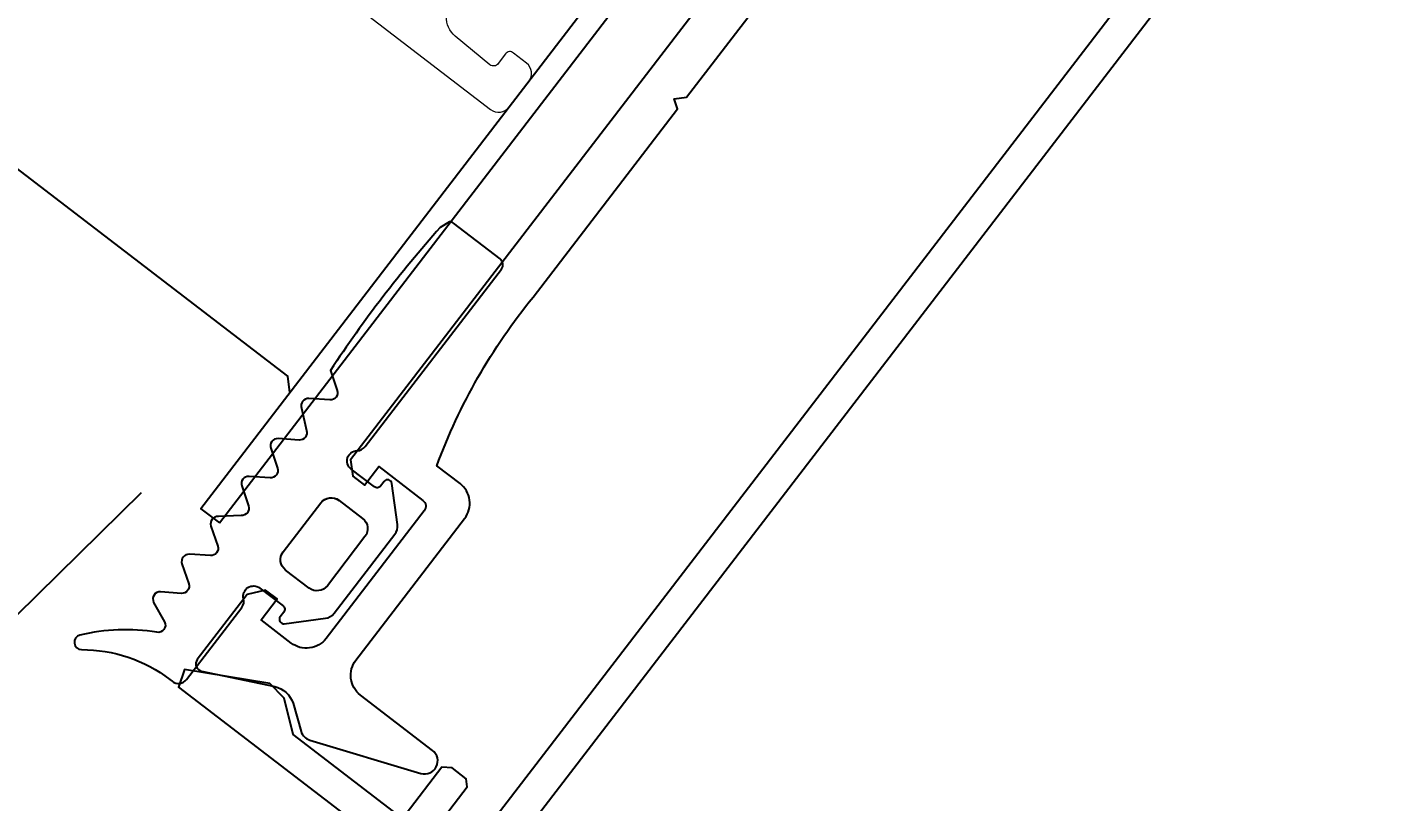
# Model space of a CAD drawing. Header units: millimetres. Extents: x -222892 to 671268, y 0 to 135099.
# Drawn here: x 80359.5 to 80416, y 109689 to 109721.3 of the extents above; entities that cross this region are included whole.
import ezdxf
from ezdxf import colors
from ezdxf.entities.mleader import LeaderData, LeaderLine
from ezdxf.math import Vec2, Vec3

# ---------------------------------------------------------------- set-up
doc = ezdxf.new("R2010")
doc.units = ezdxf.units.MM
for name, color, linetype in [('_TEXT', 7, 'Continuous'), ('АР_новое окно', 155, 'Continuous'), ('АР_Сущ Несущая стена', 216, 'Continuous')]:
    doc.layers.add(name, color=color, linetype=linetype)
doc.layers.add('АР_Окна', color=4, linetype='Continuous', lineweight=5)
doc.layers.add('АР_Подоконники', color=163, linetype='Continuous', lineweight=5)
doc.styles.add('ISOCPEUR', font='isocpeur.ttf', dxfattribs={"width": 0.85})

# ---------------------------------------------------------------- blocks, each defined once
blk = doc.blocks.new('_DotSmall')
at = {"color": 0, "linetype": 'ByBlock', "const_width": 0.5}
blk.add_lwpolyline([(-0.0625, 0, 1), (0.0625, 0, 1)], format="xyb", close=True, dxfattribs=at)
blk = doc.blocks.new('стойка витр.')
at = {"lineweight": 0, "ltscale": 100, "transparency": 33554687}
for points in [[(-69.8438361948356, -5.633594956780144), (-69.21493715024553, -5.916666730459838), (-30.90838462579995, 8.609511357899464), (-30.62531285212026, 9.238410402496811), (-31.1873041553481, 10.72042096611403)], [(-88.55468153662514, -0.9934413902010419), (-87.69009137133253, -3.273426419786119), (-87.37564184903749, -3.414962306625966), (-86.69163474338711, -3.155580859434849), (-86.43607351230457, -2.797891934278596), (-87.30066367759719, -0.5179069046935183)], [(-87.1591497787449, -0.2033993985096458), (-82.02911098225741, 1.741955958394101), (-80.54324021661887, 1.262233232868311), (-79.70200834979187, 1.450846736610401), (-77.34320693471818, 4.170836259007046), (-77.83057009245385, 4.768357554989052), (-90.48468705118285, -0.0301937209587777)], [(-91.4479567084054, -1.960141251613095), (-69.79711318280897, -59.05493725829001), (-67.79633972485317, -59.86096016635565), (-55.14222276612418, -55.06240889040782), (-55.17360051473952, -54.29197395897063), (-58.74284135404741, -53.81994964957266), (-59.49761640312499, -54.23655585793313), (-60.24856024209294, -55.69488708899735), (-65.37859903858043, -57.64024244590109), (-65.73629895772319, -57.38465222291416), (-66.6008891230158, -55.10466719327087), (-67.02936398953898, -55.00637070929224), (-67.71337109521846, -55.26575215648336), (-67.85490698204376, -55.58020167878567), (-66.99031681675115, -57.86018670842168), (-67.20262765098596, -58.33192996972502), (-68.22862381348386, -58.72099664351117), (-68.58632373265573, -58.46540642052423), (-90.15068845250062, -1.598661102303595)]]:
    blk.add_lwpolyline(points, dxfattribs=at)
at = {"color": 7, "lineweight": 0, "ltscale": 100, "transparency": 33554687}
blk.add_lwpolyline([(-74.06369480097783, 3.308391450875206, 0.5779496213016146), (-74.28822709678207, 3.786457927264564), (-75.21591578132939, 3.825837128097191, -0.615333828900983), (-75.41972296024323, 4.330405631961185, 0.1014034095220688), (-73.83454927545972, 7.11715754520992, 0.8870851218243345), (-74.38353605600423, 7.372048574252403, -0.1649969122064492), (-77.37516639285604, 4.905523520799761), (-77.48916274512885, 4.862295111939602, 0.4143043114941015), (-77.73690205768798, 4.311953389369592), (-76.39677740688785, 0.7779505007420084, 0.2286961432583318), (-76.12757003956358, 0.5227576163306367, -0.3190489133936659), (-75.8308042481076, 0.1276532846095506, -0.3190018552396916), (-76.10608007785049, -0.2827473570214352), (-77.2460725926212, -0.7150424396677408, -0.4143996870833266), (-77.48192731157178, -0.6088826129343943), (-77.5683841292921, -0.380889908366953, 0.6683385997492722), (-77.90615079682902, -0.370689789611788), (-78.61388821495348, -1.942959389103635, 0.1988829373258806), (-78.62659800215624, -2.362689632165711), (-77.15678812476108, -6.238681577618991, 0.1988829373551211), (-76.86896414318471, -6.544446800158767), (-75.29665854779887, -7.25210424636316, 0.6683385997492723), (-75.05058378231479, -7.020506375207333), (-75.13704060006421, -6.792513670639892, -0.4143996870833266), (-75.03088077326538, -6.556658951718418), (-73.89088825849467, -6.124363869072113, -0.7102015621310012), (-73.37286607688293, -6.741579856578028, 0.2286961432583318), (-73.40517316877958, -7.111109647914418), (-70.10181337440736, -15.82230158713355, 0.414362099440266), (-69.70872084749863, -15.99923473002855), (-67.42870682594366, -15.13463357074215, 0.1511707915363169), (-67.28675684856717, -15.02397433044825), (-67.28408048482379, -14.56993261339812, 0.03540799054371244), (-69.94453478069045, -7.554127657436766), (-70.80145552181057, -7.357523695485725, -0.527867958552825), (-70.9799117797229, -6.88692200143123), (-70.46881830951315, -6.171555145097955, 0.5278679585528249), (-70.64727456742548, -5.700953451043461), (-71.54744570542243, -5.39029515288712, -0.527867958552825), (-71.72590196330566, -4.91969345882535), (-71.21480849309592, -4.20432660249935, 0.5278679585528249), (-71.39326475097914, -3.733724908495788), (-72.25018549209926, -3.537120946544746, -0.527867958552825), (-72.4286417500116, -3.066519252482976), (-71.91757026780397, -2.351094412268139, 0.5278679585717272), (-72.0960265256872, -1.880492718206369), (-72.95294726680731, -1.683888756255328, -0.5278679585717273), (-73.13140352474875, -1.213287062200834), (-72.66353846338461, -0.3839238536165794, 0.5278679585528249), (-72.84199472126784, 0.08667784044519067), (-73.69893745039008, 0.2833397862850688, -0.5278679585717273), (-73.8773937083024, 0.753941480339563), (-73.36630023809266, 1.469308336665563, 0.5278679585717272), (-73.5447564960632, 1.939910030763713), (-74.40167723721243, 2.136513992714754, -0.5278679585528251), (-74.58013349509565, 2.607115686776524)], format="xyb", close=True, dxfattribs=at)
at = {"lineweight": 0, "ltscale": 100, "transparency": 33554687}
for points in [[(-59.28629948117305, -43.93455252060812), (-73.55412178576807, -6.30930235532287), (-74.18304982228437, -6.026241575636959), (-74.75303158370662, -6.242383619959583), (-74.40718232482322, -7.154412422125461), (-76.57319999407628, -7.975785172551696, -0.414362099391309), (-76.9662925209559, -7.798852029714908), (-79.34394296052051, -1.52882071842032, -0.4143260923197838), (-78.74236241533072, -0.1922330582674476), (-77.26035185172805, 0.3697582449676702), (-76.87127418394084, -0.6562669095073943), (-76.3012924225186, -0.4401248651847709), (-76.06142006575828, 0.3027815256646136), (-77.27188147796551, 3.494853341355338, 0.5512236456822476), (-77.7769173583074, 3.597680757055059), (-79.92338595120236, 1.349376512123854, -0.2673491356416615), (-80.91622193696094, 1.059369939495809), (-82.0875922003761, 1.397509788286698, 0.2496293600316565), (-82.58705019962508, 1.269536347390385), (-86.19986947378493, -1.925987660470128, 0.8270430078467679), (-85.63532520958688, -2.84412238272489), (-82.10129332900397, -1.503986737930973, -0.4143260923197836), (-80.76472567670862, -2.105611734441482), (-78.12768279598095, -9.059679143334506, 0.4143260923033303), (-76.7911151413573, -9.661304145942267), (-75.65109363460215, -9.228998069294903, -0.08279896819570452), (-71.78454054114991, -16.33338165576424), (-68.2828855071275, -25.56749207813118), (-67.85441064060433, -25.66578856210981), (-68.06674346281216, -26.13747383952432), (-64.60831683766446, -35.257587909633, -0.08279896819570452)], [(-33.2204523376422, -7.186144611914642), (-64.21182667926769, -18.93829823563283, 0.4143255057077639), (-64.53033920991584, -19.64587643784762), (-64.05480472955969, -20.89989428329136, 0.410627156480438), (-63.35370618529851, -21.2207818566676), (-62.72021259606117, -20.98055557451153, 0.4925517741577297), (-62.57218080674647, -20.68314875576471), (-62.75156135272118, -20.21010964907327, -0.4411110715409258), (-62.61002546586678, -19.89566012677096), (-60.83807044223067, -19.28752400128724, -0.2080566110632873), (-59.94503853938659, -19.40384657128016, -1.575399656426527e-05), (-56.87977393603069, -20.78551547546522, -0.4398191101055806), (-56.36006749374792, -22.15601788895583, -1.575399656426528e-05), (-57.73845635901671, -25.2227588602982, -0.2080566110632873), (-58.32981322327396, -25.9019745689875), (-60.05946139091975, -26.62167684709857, -0.4411110715409258), (-60.37391091321479, -26.48014096025872), (-60.5532914591895, -26.00710185356729, 0.4925517741577297), (-60.86130306290579, -25.88263065828505), (-61.49479665214312, -26.12285694043385, 0.410627156480438), (-61.80683951149695, -26.82793655114801), (-61.3313050311408, -28.08195439658448, 0.4143255057077639), (-60.62370682114852, -28.40042247599195), (-29.6323624739598, -16.64818975485105, 0.5239329190821609)]]:
    blk.add_lwpolyline(points, format="xyb", dxfattribs=at)
at = {"color": 7, "lineweight": 0, "ltscale": 100, "transparency": 33554687}
blk.add_lwpolyline([(-72.00534459005576, 0.06645459306309931), (-72.91737339223619, -0.2793946658493951)], dxfattribs=at)
blk.add_lwpolyline([(-72.91737339223619, -0.2793946658493951), (-54.81141330953687, -48.02608389785019), (-53.89938450735644, -47.68023463893769), (-72.00534459005576, 0.06645459306309931)], close=True)
at = {"color": 7}
blk.add_lwpolyline([(-75.33468511578394, -1.905527627641277), (-74.42175758568919, -4.312981685368868, -0.414213562373095), (-74.73607402053312, -5.011296826465696), (-75.88953189010499, -5.44869808882504, -0.414213562373095), (-76.58784703121637, -5.134381653973833), (-77.50077456128201, -2.726927596246242, -0.414213562373095), (-77.18645812643808, -2.028612455142138), (-76.03300025686622, -1.591211192782794, -0.414213562373095)], format="xyb", close=True, dxfattribs=at)
blk = doc.blocks.new('A$Cec9b444d')
at = {"layer": 'АР_новое окно', "ltscale": 150}
blk.add_line((2760.16320256209, -4806.999965985536), (4712.386400997442, -2884.616444703417), dxfattribs=at)
for points in [[(4724.46157910868, -2898.813679411169), (4725.945885230232, -2896.879077843256), (4725.900856830796, -2896.537195769159), (4725.320466520338, -2896.091896383055), (4724.881832227822, -2896.062692489578), (4723.397526106271, -2897.997294057489)], [(4723.055606283753, -2898.042371657154), (4718.702691255623, -2894.70263569811), (4718.329110969304, -2893.186593615795), (4717.72620645915, -2892.570353192583), (4714.172164371059, -2891.994964668309), (4713.920339095826, -2892.723757215971), (4724.657547538547, -2900.961786422706)], [(4726.805616801636, -2900.765867193054), (4763.975227181478, -2852.320074593284), (4763.608317714614, -2850.194481781458), (4752.871109271891, -2841.956452574725), (4752.232373523217, -2842.388391447703), (4753.708364392036, -2845.672251687248), (4754.459695739508, -2846.095036873662), (4756.094979639887, -2845.966611042982), (4760.447894668019, -2849.306347002026), (4760.418671900374, -2849.745005894706), (4758.934365778812, -2851.679607462606), (4759.076146396743, -2852.095721829573), (4759.656536707133, -2852.541021215774), (4759.998418781224, -2852.495992816286), (4761.482724902873, -2850.561391248308), (4761.995610362468, -2850.493818323204), (4762.866183528036, -2851.16175796531), (4762.836960760411, -2851.600416858009), (4725.815814966289, -2899.852705020771)], [(4718.565944034504, -2880.459708571098), (4718.475887235541, -2879.775944422981), (4685.972201635288, -2854.837776114893), (4685.288437487166, -2854.927832913763), (4684.323625296176, -2856.185341152981)], [(4714.855122107911, -2885.296286291234), (4715.628992255211, -2885.89003138891)]]:
    blk.add_lwpolyline(points, dxfattribs=at)
blk.add_lwpolyline([(4745.586879418532, -2851.334221747088), (4721.092249664131, -2883.259812054981), (4721.182331063139, -2883.94359507733), (4721.665969155018, -2884.31466217064), (4722.25971425269, -2883.540792023402), (4724.097612802338, -2884.950903600505, -0.414362099391309), (4724.153903112034, -2885.378289225845), (4720.072014092211, -2890.698505037884, -0.4143260923197838), (4718.618836688154, -2890.889923840951), (4717.361328448966, -2889.925111649951), (4718.029286965284, -2889.054513884295), (4717.545648873396, -2888.683446790973), (4716.787646706467, -2888.870212334071), (4714.709557738768, -2891.57873324952, 0.5512236456822476), (4714.887756364909, -2892.062344630156), (4717.928950741752, -2892.705256879444, -0.2673491356416615), (4718.697832709538, -2893.397100522479), (4719.026397744869, -2894.571192456189, 0.2496293600316565), (4719.397954220145, -2894.928657531773), (4724.016049310676, -2896.320431409758, 0.8270430078467679), (4724.49995269831, -2895.357353476348), (4721.501273527903, -2893.056643126863, -0.4143260923197836), (4721.309903054089, -2891.603459357611), (4725.837110334323, -2885.70282863502, 0.4143260923033303), (4725.645739864567, -2884.249644860514), (4724.678414480486, -2883.507472925518, -0.08279896819570452), (4728.686734272527, -2876.482099525238), (4734.698285422719, -2868.646818034538), (4734.55650480479, -2868.230703667572), (4735.06935251596, -2868.163179942646), (4741.006690247506, -2860.424626070362, -0.08279896819570452)], format="xyb", dxfattribs=at)
blk.add_lwpolyline([(4715.628992255211, -2885.89003138891), (4746.712838066203, -2845.376247898245), (4745.938967918992, -2844.78250280049), (4714.855122107911, -2885.296286291234)], close=True, dxfattribs=at)
for points in [[(4713.180617655195, -2888.752150151156, 0.5779496213016146), (4712.892136119908, -2889.194576090235), (4713.346613792719, -2890.004271750224, -0.615333828900983), (4713.024691258675, -2890.443011562977, 0.1014034095220688), (4709.820801105616, -2890.560696414549, 0.8870851218243345), (4709.892790848497, -2891.161673451404, -0.1649969122064492), (4713.56413733372, -2892.408594819008), (4713.660864952148, -2892.482808237625, 0.4143043114941015), (4714.259232502915, -2892.404023386281), (4716.559923978108, -2889.405368815914, 0.2286961432583318), (4716.635356347608, -2889.042180197538, -0.3190489133936659), (4716.815284934313, -2888.581959520448, -0.3190018552396916), (4717.309119541804, -2888.600203683859), (4718.276420325703, -2889.342356744648, -0.4143996870833266), (4718.310194142352, -2889.598787410844), (4718.161767305108, -2889.792242647555, 0.6683385997492722), (4718.330759273194, -2890.084872240825), (4720.040218843851, -2889.85976799197, 0.1988829373258806), (4720.403877034445, -2889.649797193887), (4722.927208765643, -2886.36095976835, 0.1988829373551211), (4723.035859536127, -2885.955336758999), (4722.810668338623, -2884.245888640149, 0.6683385997492723), (4722.484262075272, -2884.158428275761), (4722.335835237958, -2884.351883512569, -0.4143996870833266), (4722.079404571694, -2884.38565732916), (4721.112103787787, -2883.643504268364, -0.7102015621310012), (4721.364552230389, -2882.878277282643, 0.2286961432583318), (4721.695824150533, -2882.711379320502), (4727.366947142049, -2875.319802022683, 0.414362099440266), (4727.31065683234, -2874.892416397332), (4725.376030664343, -2873.408091401525, 0.1511707915363169), (4725.20725062734, -2873.345572903025), (4724.819688796839, -2873.582124950742, 0.03540799054371244), (4720.25228940227, -2879.53514090998), (4720.535826038074, -2880.367350769673, -0.527867958552825), (4720.229456932037, -2880.766663380676), (4719.352212946986, -2880.708274468049, 0.5278679585528249), (4719.045843840946, -2881.107587079054), (4719.255129309679, -2882.036573757335, -0.527867958552825), (4718.948760203622, -2882.435886368318), (4718.071516218581, -2882.377497455703, 0.5278679585528249), (4717.765147112523, -2882.776810066685), (4718.048683748329, -2883.609019926376, -0.527867958552825), (4717.74231464229, -2884.008332537378), (4716.865032908832, -2883.949992824949, 0.5278679585717272), (4716.558663802774, -2884.349305435934), (4716.842200438579, -2885.181515295623, -0.5278679585717273), (4716.535831332561, -2885.58082790665), (4715.584373928845, -2885.619166612418, 0.5278679585528249), (4715.278004822787, -2886.018479223399), (4715.561503710176, -2886.850738283277, -0.5278679585717273), (4715.255134604138, -2887.25005089428), (4714.377890619095, -2887.191661981663, 0.5278679585717272), (4714.071521513086, -2887.590974592701), (4714.355058148823, -2888.423184452489, -0.5278679585528251), (4714.048689042853, -2888.822497063395)], [(4718.283506368442, -2887.090555941364), (4719.850796832592, -2885.047794987085, -0.414213562373095), (4720.610032932029, -2884.947797973652), (4721.588759271965, -2885.698717192171, -0.414213562373095), (4721.688756285419, -2886.457953291723), (4720.121465821258, -2888.500714245991, -0.414213562373095), (4719.362229721723, -2888.600711259489), (4718.383503381876, -2887.849792040894, -0.414213562373095)]]:
    blk.add_lwpolyline(points, format="xyb", close=True, dxfattribs=at)
at = {"layer": 'АР_новое окно', "ltscale": 150, "rotation": 121.7359287781207}
blk.add_blockref('стойка витр.', (4677.036464147677, -2824.022122275456), dxfattribs=at)

msp = doc.modelspace()

# ---------------------------------------------------------------- linework, layer by layer
at = {"layer": 'АР_Подоконники', "ltscale": 100}
msp.add_arc((72770.91306333517, 115478.5601402702), 8924.05480828957, 271.1088337123351, 356.4039573748495, dxfattribs=at)
at = {"layer": 'АР_Сущ Несущая стена', "ltscale": 100}
for centre, radius, start, end in [((72738.563808896, 115505.873757868), 9805.264059527553, 273.2047159643546, 356.1549052783411), ((72739.64332639205, 115515.0715942176), 9162.045179755698, 273.4231994982844, 355.8268411845256)]:
    msp.add_arc(centre, radius, start, end, dxfattribs=at)

# ---------------------------------------------------------------- block references
at = {"layer": 'АР_Окна', "ltscale": 100}
msp.add_blockref('A$Cec9b444d', (75651.90621783369, 112586.4970597865), dxfattribs=at)

# ---------------------------------------------------------------- leaders
at = {"layer": '_TEXT'}
ml = msp.add_multileader_mtext('Standard', dxfattribs=at)
ml.set_content('+8,260', color=256, style='ISOCPEUR')
ml.set_leader_properties(color=256, linetype='Continuous', lineweight=-1)
ml.set_arrow_properties(name='DOTSMALL')
ml.build(insert=Vec2(0, 0))
ml.multileader.update_dxf_attribs({"has_dogleg": 0, "has_text_frame": 1, "text_left_attachment_type": 4, "text_right_attachment_type": 4, "dogleg_length": 0, "arrow_head_size": 180})
ctx = ml.context
ctx.base_point, ctx.char_height, ctx.arrow_head_size, ctx.landing_gap_size, ctx.plane_origin = Vec3(217551.6143983618, 129062.3890569006), 250, 180, 50, Vec3(226918.2582751394, 128243.6210549465)
ctx.left_attachment, ctx.right_attachment, ctx.text_align_type = 4, 4, 1
notes = []
notes.append((ctx, [(0, (0, 0, 0), (0, 0), (1, 0), 1, [])]))
ctx.mtext.insert, ctx.mtext.width, ctx.mtext.alignment, ctx.mtext.line_spacing_style, ctx.mtext.flow_direction = Vec3(217989.4268983618, 129395.722390234), 852.6970314602484, 2, 2, 5
ml = msp.add_multileader_mtext('Standard', dxfattribs=at)
ml.set_content('+4,080', color=256, style='ISOCPEUR')
ml.set_leader_properties(color=256, linetype='Continuous', lineweight=-1)
ml.set_arrow_properties(name='DOTSMALL')
ml.build(insert=Vec2(0, 0))
ml.multileader.update_dxf_attribs({"has_dogleg": 0, "has_text_frame": 1, "text_left_attachment_type": 4, "text_right_attachment_type": 4, "dogleg_length": 0, "arrow_head_size": 180})
ctx = ml.context
ctx.base_point, ctx.char_height, ctx.arrow_head_size, ctx.landing_gap_size, ctx.plane_origin = Vec3(87764.17855758959, 128875.8656331683), 250, 180, 50, Vec3(86462.73668141075, 127317.1117672203)
ctx.left_attachment, ctx.right_attachment, ctx.text_align_type = 4, 4, 1
notes.append((ctx, [(0, (0, 0, 0), (0, 0), (1, 0), 1, [])]))
ctx.mtext.insert, ctx.mtext.width, ctx.mtext.alignment, ctx.mtext.line_spacing_style, ctx.mtext.flow_direction = Vec3(88212.61605758959, 129209.1989665016), 852.6970314602484, 2, 2, 5
ml = msp.add_multileader_mtext('Standard', dxfattribs=at)
ml.set_content('+2,045', color=256, style='ISOCPEUR')
ml.set_leader_properties(color=256, linetype='Continuous', lineweight=-1)
ml.set_arrow_properties(name='DOTSMALL')
ml.build(insert=Vec2(0, 0))
ml.multileader.update_dxf_attribs({"has_dogleg": 0, "has_text_frame": 1, "text_left_attachment_type": 4, "text_right_attachment_type": 4, "dogleg_length": 0, "arrow_head_size": 180})
ctx = ml.context
ctx.base_point, ctx.char_height, ctx.arrow_head_size, ctx.landing_gap_size, ctx.plane_origin = Vec3(82361.76101800078, 128875.8656331683), 250, 180, 50, Vec3(81060.31914182194, 127317.1117672203)
ctx.left_attachment, ctx.right_attachment, ctx.text_align_type = 4, 4, 1
notes.append((ctx, [(0, (0, 0, 0), (0, 0), (1, 0), 1, [])]))
ctx.mtext.insert, ctx.mtext.width, ctx.mtext.alignment, ctx.mtext.line_spacing_style, ctx.mtext.flow_direction = Vec3(82810.19851800078, 129209.1989665016), 852.6970314602484, 2, 2, 5
ml = msp.add_multileader_mtext('Standard', dxfattribs=at)
ml.set_content('+6,175', color=256, style='ISOCPEUR')
ml.set_leader_properties(color=256, linetype='Continuous', lineweight=-1)
ml.set_arrow_properties(name='DOTSMALL')
ml.build(insert=Vec2(0, 0))
ml.multileader.update_dxf_attribs({"has_dogleg": 0, "has_text_frame": 1, "text_left_attachment_type": 4, "text_right_attachment_type": 4, "dogleg_length": 0, "arrow_head_size": 180})
ctx = ml.context
ctx.base_point, ctx.char_height, ctx.arrow_head_size, ctx.landing_gap_size, ctx.plane_origin = Vec3(222793.0128863436, 128796.4460044858), 250, 180, 50, Vec3(232159.6567631213, 127977.6780025317)
ctx.left_attachment, ctx.right_attachment, ctx.text_align_type = 4, 4, 1
notes.append((ctx, [(0, (0, 0, 0), (0, 0), (1, 0), 1, [])]))
ctx.mtext.insert, ctx.mtext.width, ctx.mtext.alignment, ctx.mtext.line_spacing_style, ctx.mtext.flow_direction = Vec3(223209.5753863436, 129129.7793378192), 852.6970314602484, 2, 2, 5
ml = msp.add_multileader_mtext('Standard', dxfattribs=at)
ml.set_content('+6,175', color=256, style='ISOCPEUR')
ml.set_leader_properties(color=256, linetype='Continuous', lineweight=-1)
ml.set_arrow_properties(name='DOTSMALL')
ml.build(insert=Vec2(0, 0))
ml.multileader.update_dxf_attribs({"has_dogleg": 0, "has_text_frame": 1, "text_left_attachment_type": 4, "text_right_attachment_type": 4, "dogleg_length": 0, "arrow_head_size": 180})
ctx = ml.context
ctx.base_point, ctx.char_height, ctx.arrow_head_size, ctx.landing_gap_size, ctx.plane_origin = Vec3(249011.2140361817, 126512.8812880571), 250, 180, 50, Vec3(258377.8579129594, 125694.113286103)
ctx.left_attachment, ctx.right_attachment, ctx.text_align_type = 4, 4, 1
notes.append((ctx, [(0, (0, 0, 0), (0, 0), (1, 0), 1, [])]))
ctx.mtext.insert, ctx.mtext.width, ctx.mtext.alignment, ctx.mtext.line_spacing_style, ctx.mtext.flow_direction = Vec3(249427.7765361817, 126846.2146213904), 852.6970314602484, 2, 2, 5
ml = msp.add_multileader_mtext('Standard', dxfattribs=at)
ml.set_content('+2,045', color=256, style='ISOCPEUR')
ml.set_leader_properties(color=256, linetype='Continuous', lineweight=-1)
ml.set_arrow_properties(name='DOTSMALL')
ml.build(insert=Vec2(0, 0))
ml.multileader.update_dxf_attribs({"has_dogleg": 0, "has_text_frame": 1, "text_left_attachment_type": 4, "text_right_attachment_type": 4, "dogleg_length": 0, "arrow_head_size": 180})
ctx = ml.context
ctx.base_point, ctx.char_height, ctx.arrow_head_size, ctx.landing_gap_size, ctx.plane_origin = Vec3(113079.9545436751, 126340.2993196389), 250, 180, 50, Vec3(111778.5126674963, 124781.5454536909)
ctx.left_attachment, ctx.right_attachment, ctx.text_align_type = 4, 4, 1
notes.append((ctx, [(0, (0, 0, 0), (0, 0), (1, 0), 1, [])]))
ctx.mtext.insert, ctx.mtext.width, ctx.mtext.alignment, ctx.mtext.line_spacing_style, ctx.mtext.flow_direction = Vec3(113528.3920436751, 126673.6326529723), 852.6970314602484, 2, 2, 5
ml = msp.add_multileader_mtext('Standard', dxfattribs=at)
ml.set_content('+4,080', color=256, style='ISOCPEUR')
ml.set_leader_properties(color=256, linetype='Continuous', lineweight=-1)
ml.set_arrow_properties(name='DOTSMALL')
ml.build(insert=Vec2(0, 0))
ml.multileader.update_dxf_attribs({"has_dogleg": 0, "has_text_frame": 1, "text_left_attachment_type": 4, "text_right_attachment_type": 4, "dogleg_length": 0, "arrow_head_size": 180})
ctx = ml.context
ctx.base_point, ctx.char_height, ctx.arrow_head_size, ctx.landing_gap_size, ctx.plane_origin = Vec3(83222.13444079482, 124964.6175387829), 250, 180, 50, Vec3(81920.69256461598, 123405.8636728349)
ctx.left_attachment, ctx.right_attachment, ctx.text_align_type = 4, 4, 1
notes.append((ctx, [(0, (0, 0, 0), (0, 0), (1, 0), 1, [])]))
ctx.mtext.insert, ctx.mtext.width, ctx.mtext.alignment, ctx.mtext.line_spacing_style, ctx.mtext.flow_direction = Vec3(83670.57194079482, 125297.9508721163), 852.6970314602484, 2, 2, 5
ml = msp.add_multileader_mtext('Standard', dxfattribs=at)
ml.set_content('+4,090', color=256, style='ISOCPEUR')
ml.set_leader_properties(color=256, linetype='Continuous', lineweight=-1)
ml.set_arrow_properties(name='DOTSMALL')
ml.build(insert=Vec2(0, 0))
ml.multileader.update_dxf_attribs({"has_dogleg": 0, "has_text_frame": 1, "text_left_attachment_type": 4, "text_right_attachment_type": 4, "dogleg_length": 0, "arrow_head_size": 180})
ctx = ml.context
ctx.base_point, ctx.char_height, ctx.arrow_head_size, ctx.landing_gap_size, ctx.plane_origin = Vec3(100162.7295763729, 121154.7753958358), 250, 180, 50, Vec3(98861.28770019411, 119596.0215298878)
ctx.left_attachment, ctx.right_attachment, ctx.text_align_type = 4, 4, 1
notes.append((ctx, [(0, (0, 0, 0), (0, 0), (1, 0), 1, [])]))
ctx.mtext.insert, ctx.mtext.width, ctx.mtext.alignment, ctx.mtext.line_spacing_style, ctx.mtext.flow_direction = Vec3(100611.1670763729, 121488.1087291691), 852.6970314602484, 2, 2, 5
ml = msp.add_multileader_mtext('Standard', dxfattribs=at)
ml.set_content('+8,260', color=256, style='ISOCPEUR')
ml.set_leader_properties(color=256, linetype='Continuous', lineweight=-1)
ml.set_arrow_properties(name='DOTSMALL')
ml.build(insert=Vec2(0, 0))
ml.multileader.update_dxf_attribs({"has_dogleg": 0, "has_text_frame": 1, "text_left_attachment_type": 4, "text_right_attachment_type": 4, "dogleg_length": 0, "arrow_head_size": 180})
ctx = ml.context
ctx.base_point, ctx.char_height, ctx.arrow_head_size, ctx.landing_gap_size, ctx.plane_origin = Vec3(199862.1649124452, 120820.9209232761), 250, 180, 50, Vec3(209228.8087892229, 120002.152921322)
ctx.left_attachment, ctx.right_attachment, ctx.text_align_type = 4, 4, 1
notes.append((ctx, [(0, (0, 0, 0), (0, 0), (1, 0), 1, [])]))
ctx.mtext.insert, ctx.mtext.width, ctx.mtext.alignment, ctx.mtext.line_spacing_style, ctx.mtext.flow_direction = Vec3(200299.9774124452, 121154.2542566095), 852.6970314602484, 2, 2, 5
ml = msp.add_multileader_mtext('Standard', dxfattribs=at)
ml.set_content('+4,090', color=256, style='ISOCPEUR')
ml.set_leader_properties(color=256, linetype='Continuous', lineweight=-1)
ml.set_arrow_properties(name='DOTSMALL')
ml.build(insert=Vec2(0, 0))
ml.multileader.update_dxf_attribs({"has_dogleg": 0, "has_text_frame": 1, "text_left_attachment_type": 4, "text_right_attachment_type": 4, "dogleg_length": 0, "arrow_head_size": 180})
ctx = ml.context
ctx.base_point, ctx.char_height, ctx.arrow_head_size, ctx.landing_gap_size, ctx.plane_origin = Vec3(113218.2260377183, 120570.9626496358), 250, 180, 50, Vec3(111916.7841615395, 119012.2087836878)
ctx.left_attachment, ctx.right_attachment, ctx.text_align_type = 4, 4, 1
notes.append((ctx, [(0, (0, 0, 0), (0, 0), (1, 0), 1, [])]))
ctx.mtext.insert, ctx.mtext.width, ctx.mtext.alignment, ctx.mtext.line_spacing_style, ctx.mtext.flow_direction = Vec3(113666.6635377183, 120904.2959829691), 852.6970314602484, 2, 2, 5
ml = msp.add_multileader_mtext('Standard', dxfattribs=at)
ml.set_content('+8,260', color=256, style='ISOCPEUR')
ml.set_leader_properties(color=256, linetype='Continuous', lineweight=-1)
ml.set_arrow_properties(name='DOTSMALL')
ml.build(insert=Vec2(0, 0))
ml.multileader.update_dxf_attribs({"has_dogleg": 0, "has_text_frame": 1, "text_left_attachment_type": 4, "text_right_attachment_type": 4, "dogleg_length": 0, "arrow_head_size": 180})
ctx = ml.context
ctx.base_point, ctx.char_height, ctx.arrow_head_size, ctx.landing_gap_size, ctx.plane_origin = Vec3(248252.5895821416, 119320.827540012), 250, 180, 50, Vec3(257619.2334589193, 118502.0595380578)
ctx.left_attachment, ctx.right_attachment, ctx.text_align_type = 4, 4, 1
notes.append((ctx, [(0, (0, 0, 0), (0, 0), (1, 0), 1, [])]))
ctx.mtext.insert, ctx.mtext.width, ctx.mtext.alignment, ctx.mtext.line_spacing_style, ctx.mtext.flow_direction = Vec3(248690.4020821416, 119654.1608733453), 852.6970314602484, 2, 2, 5
ml = msp.add_multileader_mtext('Standard', dxfattribs=at)
ml.set_content('+8,260', color=256, style='ISOCPEUR')
ml.set_leader_properties(color=256, linetype='Continuous', lineweight=-1)
ml.set_arrow_properties(name='DOTSMALL')
ml.build(insert=Vec2(0, 0))
ml.multileader.update_dxf_attribs({"has_dogleg": 0, "has_text_frame": 1, "text_left_attachment_type": 4, "text_right_attachment_type": 4, "dogleg_length": 0, "arrow_head_size": 180})
ctx = ml.context
ctx.base_point, ctx.char_height, ctx.arrow_head_size, ctx.landing_gap_size, ctx.plane_origin = Vec3(226624.4769248088, 118811.0305899883), 250, 180, 50, Vec3(235991.1208015865, 117992.2625880342)
ctx.left_attachment, ctx.right_attachment, ctx.text_align_type = 4, 4, 1
notes.append((ctx, [(0, (0, 0, 0), (0, 0), (1, 0), 1, [])]))
ctx.mtext.insert, ctx.mtext.width, ctx.mtext.alignment, ctx.mtext.line_spacing_style, ctx.mtext.flow_direction = Vec3(227062.2894248088, 119144.3639233217), 852.6970314602484, 2, 2, 5
ml = msp.add_multileader_mtext('Standard', dxfattribs=at)
ml.set_content('+8,260', color=256, style='ISOCPEUR')
ml.set_leader_properties(color=256, linetype='Continuous', lineweight=-1)
ml.set_arrow_properties(name='DOTSMALL')
ml.build(insert=Vec2(0, 0))
ml.multileader.update_dxf_attribs({"has_dogleg": 0, "has_text_frame": 1, "text_left_attachment_type": 4, "text_right_attachment_type": 4, "dogleg_length": 0, "arrow_head_size": 180})
ctx = ml.context
ctx.base_point, ctx.char_height, ctx.arrow_head_size, ctx.landing_gap_size, ctx.plane_origin = Vec3(208811.3343997641, 114473.8737060697), 250, 180, 50, Vec3(218177.9782765417, 113655.1057041156)
ctx.left_attachment, ctx.right_attachment, ctx.text_align_type = 4, 4, 1
notes.append((ctx, [(0, (0, 0, 0), (0, 0), (1, 0), 1, [])]))
ctx.mtext.insert, ctx.mtext.width, ctx.mtext.alignment, ctx.mtext.line_spacing_style, ctx.mtext.flow_direction = Vec3(209249.1468997641, 114807.207039403), 852.6970314602484, 2, 2, 5
ml = msp.add_multileader_mtext('Standard', dxfattribs=at)
ml.set_content('+8,260', color=256, style='ISOCPEUR')
ml.set_leader_properties(color=256, linetype='Continuous', lineweight=-1)
ml.set_arrow_properties(name='DOTSMALL')
ml.build(insert=Vec2(0, 0))
ml.multileader.update_dxf_attribs({"has_dogleg": 0, "has_text_frame": 1, "text_left_attachment_type": 4, "text_right_attachment_type": 4, "dogleg_length": 0, "arrow_head_size": 180})
ctx = ml.context
ctx.base_point, ctx.char_height, ctx.arrow_head_size, ctx.landing_gap_size, ctx.plane_origin = Vec3(191107.8180209438, 112062.6815340372), 250, 180, 50, Vec3(200474.4618977215, 111243.913532083)
ctx.left_attachment, ctx.right_attachment, ctx.text_align_type = 4, 4, 1
notes.append((ctx, [(0, (0, 0, 0), (0, 0), (1, 0), 1, [])]))
ctx.mtext.insert, ctx.mtext.width, ctx.mtext.alignment, ctx.mtext.line_spacing_style, ctx.mtext.flow_direction = Vec3(191545.6305209438, 112396.0148673705), 852.6970314602484, 2, 2, 5
for ctx, leaders in notes:
    for number, flags, end, landing, length, lines in leaders:
        leader = LeaderData()
        leader.index, (leader.has_last_leader_line, leader.has_dogleg_vector, leader.attachment_direction) = number, flags
        leader.last_leader_point, leader.dogleg_vector, leader.dogleg_length = Vec3(end), Vec3(landing), length
        for number, points, colour, breaks in lines:
            line = LeaderLine()
            line.index, line.vertices, line.color, line.breaks = number, Vec3.list(points), colors.encode_raw_color(colour), breaks
            leader.lines.append(line)
        ctx.leaders.append(leader)

doc.saveas('drawing.dxf')
